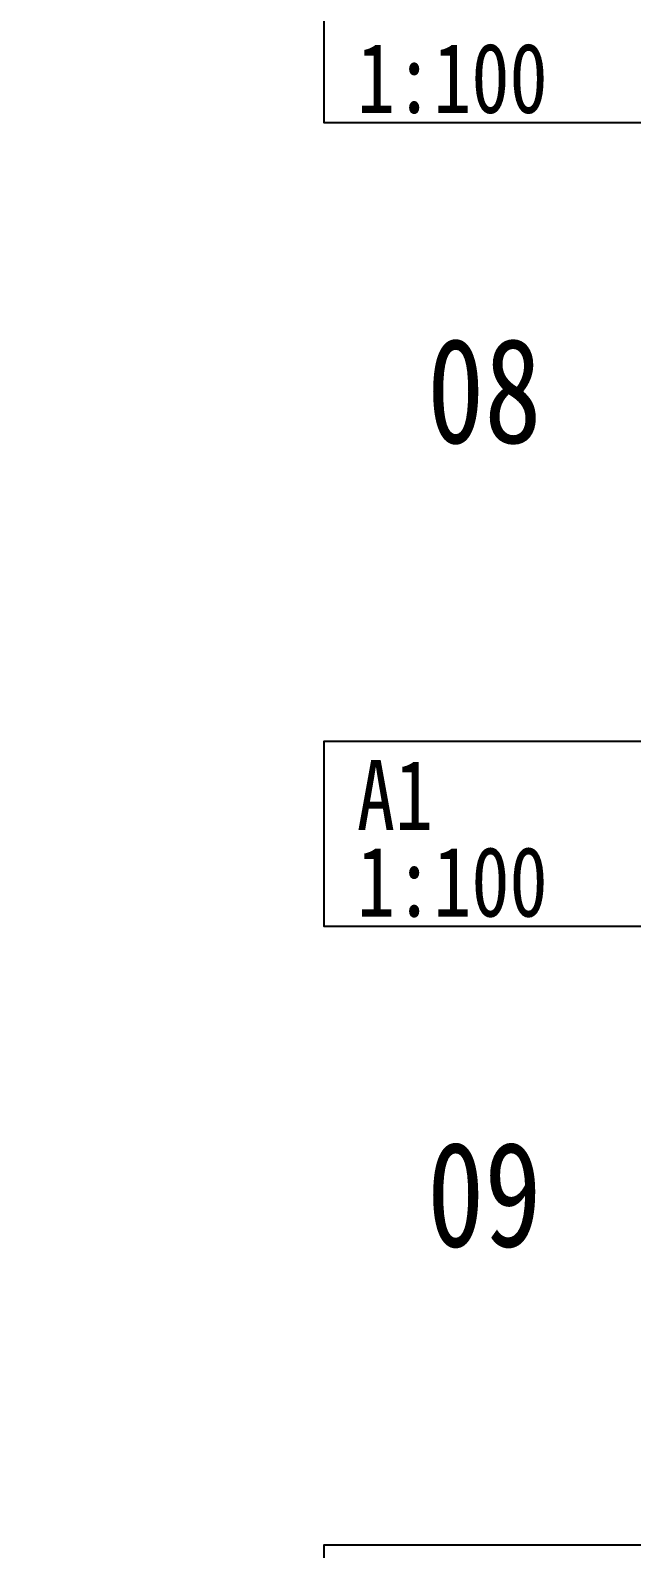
# Model space of a CAD drawing. Extents: x -518115 to 389031, y -231062 to 1628073.
# Drawn here: x -60185 to -2447, y 642090 to 787961 of the extents above; entities that cross this region are included whole.
import ezdxf
from ezdxf.xclip import XClip

# ---------------------------------------------------------------- set-up
doc = ezdxf.new("R2010")
doc.units = 0
doc.header["$LTSCALE"] = 1000
doc.header["$MEASUREMENT"] = 0
doc.header["$XCLIPFRAME"] = 0
doc.linetypes.add('DOTE', pattern=[2.42, 2, -0.2, 0.02, -0.2])
doc.layers.add('DOTE', color=19, linetype='DOTE', lineweight=9)
doc.layers.add('text', color=7, linetype='Continuous')
doc.styles.add('黑体', font='')
doc.styles.get('黑体').set_extended_font_data('SimHei')

# ---------------------------------------------------------------- blocks, each defined once
blk = doc.blocks.new('A$C74D73064')
at = {"layer": 'DOTE', "color": 5}
for p, q in [((-86385, 67619), (196116, 67619)), ((196116, 61719), (-86385, 61719)), ((196116, 54519), (-86385, 54519))]:
    blk.add_line(p, q, dxfattribs=at)

msp = doc.modelspace()

# ---------------------------------------------------------------- linework, layer by layer
at = {"layer": 'text', "color": 2}
for points in [[(-985.9, 779065.3), (-31985.9, 779065.3), (-31985.9, 796873.7), (-985.9, 796873.7)], [(-985.9, 701857), (-31985.9, 701857), (-31985.9, 719665.3), (-985.9, 719665.3)], [(-985.9, 624648.6), (-31985.9, 624648.6), (-31985.9, 642457), (-985.9, 642457)]]:
    msp.add_lwpolyline(points, close=True, dxfattribs=at)

# ---------------------------------------------------------------- block references
ref = msp.add_blockref('A$C74D73064', (26199.8, 686807.6))
XClip(ref).set_block_clipping_path([(-14883.2465761248, 50822.2554815406), (39116.7403027331, 70322.2568880918)])

# ---------------------------------------------------------------- texts
at = {"layer": 'text', "color": 2, "style": '黑体', "width": 0.8}
for s, p in [('1:100', (-28822.7, 780022)), ('A1', (-28832.6, 711139.7)), ('1:100', (-28822.7, 702813.6))]:
    msp.add_text(s, height=6729.45, dxfattribs=at).set_placement(p)
at = {"layer": 'text', "color": 1, "style": '黑体', "width": 0.8}
for s, p in [('08', (-22087.7, 748312.2)), ('09', (-22087.7, 671103.9))]:
    msp.add_text(s, height=10094.18, dxfattribs=at).set_placement(p)

doc.saveas('drawing.dxf')
